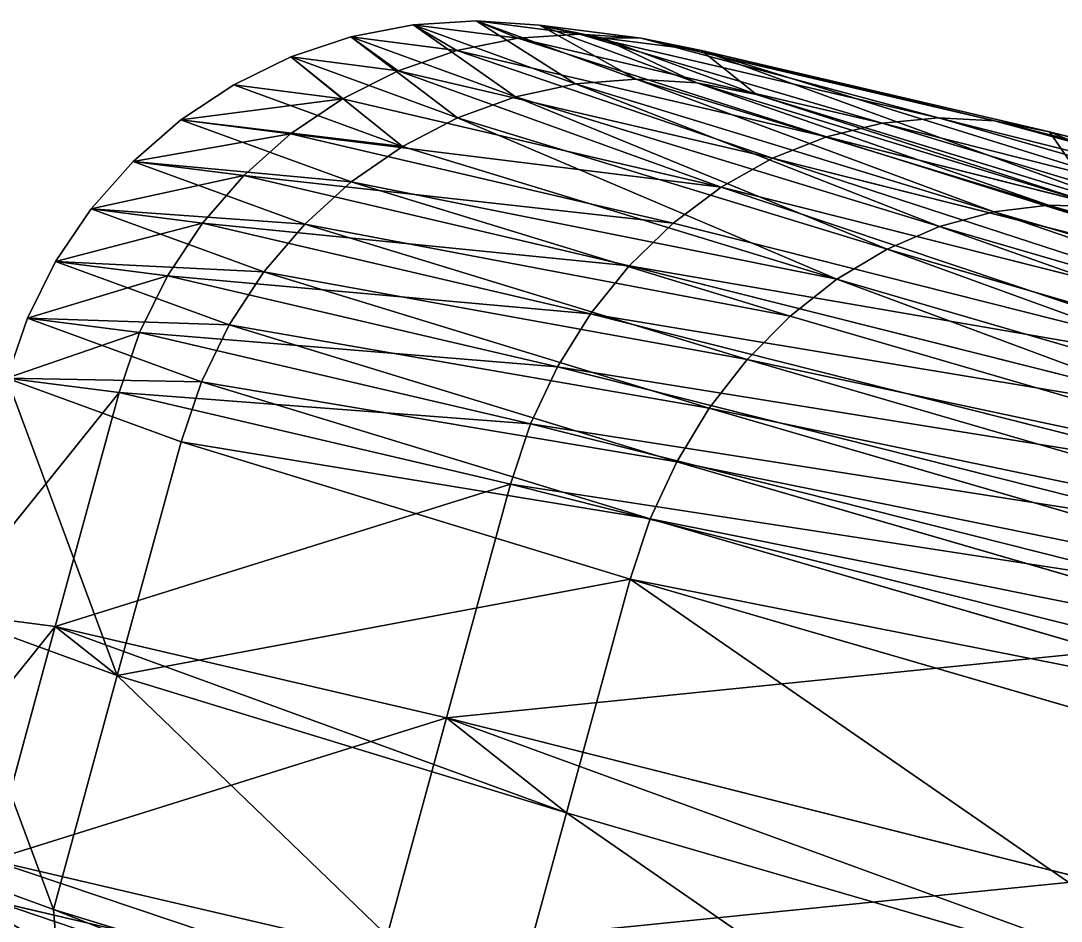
# Model space of a CAD drawing. Header units: millimetres. Extents: x 356.7 to 443, y 110.3 to 191.8.
# Drawn here: x 408.326 to 410.472, y 180.473 to 182.33 of the extents above; entities that cross this region are included whole.
import ezdxf

# ---------------------------------------------------------------- set-up
doc = ezdxf.new("R2010")
doc.units = ezdxf.units.MM

msp = doc.modelspace()

# ---------------------------------------------------------------- linework, layer by layer
at = {"extrusion": (0.263067, 0.964679, 0.013815)}
for p, q in [((409.1348, 182.3221, 73.8566), (409.0065, 182.2971, 73.8595)), ((409.2653, 182.3302, 73.8532), (409.1348, 182.3221, 73.8566)), ((409.3507, 182.2945, 71.6791), (409.1348, 182.3221, 73.8566)), ((409.1348, 182.3221, 73.8566), (409.4698, 182.1999, 76.0156)), ((409.2653, 182.3302, 73.8532), (409.5954, 182.2097, 75.9803)), ((409.478, 182.3029, 71.7079), (409.2653, 182.3302, 73.8532)), ((409.3958, 182.3211, 73.8494), (409.2653, 182.3302, 73.8532)), ((409.3958, 182.3211, 73.8494), (409.7207, 182.2025, 75.9435)), ((409.5239, 182.2951, 73.8453), (409.3958, 182.3211, 73.8494)), ((409.6052, 182.2943, 71.7374), (409.3958, 182.3211, 73.8494)), ((409.0065, 182.2971, 73.8595), (408.8824, 182.2556, 73.862)), ((409.2254, 182.2691, 71.6516), (409.0065, 182.2971, 73.8595)), ((409.0065, 182.2971, 73.8595), (409.3462, 182.1731, 76.0488)), ((409.3507, 182.2945, 71.6791), (409.2254, 182.2691, 71.6516)), ((409.478, 182.3029, 71.7079), (409.3507, 182.2945, 71.6791)), ((410.1028, 182.1187, 69.6316), (409.3507, 182.2945, 71.6791)), ((410.219, 182.1297, 69.6906), (409.478, 182.3029, 71.7079)), ((409.6052, 182.2943, 71.7374), (409.478, 182.3029, 71.7079)), ((409.5239, 182.2951, 73.8453), (409.8436, 182.1784, 75.9058)), ((409.7299, 182.2687, 71.7672), (409.5239, 182.2951, 73.8453)), ((410.3347, 182.1238, 69.7515), (409.6052, 182.2943, 71.7374)), ((409.7299, 182.2687, 71.7672), (409.6052, 182.2943, 71.7374)), ((408.8824, 182.2556, 73.862), (408.7649, 182.1982, 73.864)), ((409.1042, 182.2271, 71.6259), (408.8824, 182.2556, 73.862)), ((408.8824, 182.2556, 73.862), (409.2265, 182.13, 76.0793)), ((409.2254, 182.2691, 71.6516), (409.1042, 182.2271, 71.6259)), ((409.988, 182.0908, 69.5755), (409.2254, 182.2691, 71.6516)), ((410.4477, 182.1009, 69.8132), (409.7299, 182.2687, 71.7672)), ((409.1042, 182.2271, 71.6259), (408.9892, 182.1694, 71.6023)), ((409.8766, 182.0466, 69.5232), (409.1042, 182.2271, 71.6259)), ((409.5954, 182.2097, 75.9803), (409.4698, 182.1999, 76.0156)), ((409.5954, 182.2097, 75.9803), (410.4458, 181.9497, 77.9444)), ((409.7207, 182.2025, 75.9435), (409.5954, 182.2097, 75.9803)), ((408.7649, 182.1982, 73.864), (408.6559, 182.126, 73.8654)), ((408.9892, 182.1694, 71.6023), (408.7649, 182.1982, 73.864)), ((408.7649, 182.1982, 73.864), (409.1129, 182.0712, 76.1066)), ((409.4698, 182.1999, 76.0156), (409.3462, 182.1731, 76.0488)), ((409.4698, 182.1999, 76.0156), (410.3329, 181.9359, 78.0092)), ((409.8436, 182.1784, 75.9058), (409.7207, 182.2025, 75.9435)), ((409.7207, 182.2025, 75.9435), (410.5579, 181.9465, 77.8771)), ((408.9892, 182.1694, 71.6023), (408.8823, 182.0969, 71.5813)), ((409.7704, 181.9869, 69.4756), (408.9892, 182.1694, 71.6023)), ((409.3462, 182.1731, 76.0488), (409.2265, 182.13, 76.0793)), ((409.3462, 182.1731, 76.0488), (410.2214, 181.9055, 78.0703)), ((409.8436, 182.1784, 75.9058), (410.6673, 181.9265, 77.8083)), ((408.6559, 182.126, 73.8654), (408.5572, 182.0401, 73.8663)), ((408.6559, 182.126, 73.8654), (409.0073, 181.9977, 76.1303)), ((408.8823, 182.0969, 71.5813), (408.6559, 182.126, 73.8654)), ((409.2265, 182.13, 76.0793), (409.1129, 182.0712, 76.1066)), ((409.2265, 182.13, 76.0793), (410.1129, 181.859, 78.1266)), ((410.219, 182.1297, 69.6906), (410.1028, 182.1187, 69.6316)), ((411.4378, 181.8224, 67.939), (410.219, 182.1297, 69.6906)), ((410.3347, 182.1238, 69.7515), (410.219, 182.1297, 69.6906)), ((411.5345, 181.8213, 68.027), (410.3347, 182.1238, 69.7515)), ((410.4477, 182.1009, 69.8132), (410.3347, 182.1238, 69.7515)), ((410.1028, 182.1187, 69.6316), (409.988, 182.0908, 69.5755)), ((411.3399, 181.8068, 67.8537), (410.1028, 182.1187, 69.6316)), ((411.6283, 181.8033, 68.1164), (410.4477, 182.1009, 69.8132)), ((408.8823, 182.0969, 71.5813), (408.7855, 182.0108, 71.5633)), ((409.6713, 181.9125, 69.4335), (408.8823, 182.0969, 71.5813)), ((409.988, 182.0908, 69.5755), (409.8766, 182.0466, 69.5232)), ((411.2424, 181.7746, 67.7726), (409.988, 182.0908, 69.5755)), ((409.1129, 182.0712, 76.1066), (409.0073, 181.9977, 76.1303)), ((409.1129, 182.0712, 76.1066), (410.0094, 181.7971, 78.1773)), ((408.5572, 182.0401, 73.8663), (408.4705, 181.9421, 73.8665)), ((408.5572, 182.0401, 73.8663), (408.9115, 181.9108, 76.1498)), ((408.7855, 182.0108, 71.5633), (408.5572, 182.0401, 73.8663)), ((409.8766, 182.0466, 69.5232), (409.7704, 181.9869, 69.4756)), ((411.147, 181.7263, 67.6972), (409.8766, 182.0466, 69.5232)), ((408.7855, 182.0108, 71.5633), (408.7004, 181.9127, 71.5485)), ((409.581, 181.8249, 69.3977), (408.7855, 182.0108, 71.5633)), ((409.0073, 181.9977, 76.1303), (408.9115, 181.9108, 76.1498)), ((409.0073, 181.9977, 76.1303), (409.9127, 181.7208, 78.2215)), ((409.7704, 181.9869, 69.4756), (409.6713, 181.9125, 69.4335)), ((411.0553, 181.6629, 67.6288), (409.7704, 181.9869, 69.4756)), ((410.4458, 181.9497, 77.9444), (410.3329, 181.9359, 78.0092)), ((410.4458, 181.9497, 77.9444), (411.7584, 181.5679, 79.6115)), ((410.5579, 181.9465, 77.8771), (410.4458, 181.9497, 77.9444)), ((408.4705, 181.9421, 73.8665), (408.3974, 181.8337, 73.8662)), ((408.4705, 181.9421, 73.8665), (408.8272, 181.812, 76.165)), ((408.7004, 181.9127, 71.5485), (408.4705, 181.9421, 73.8665)), ((410.3329, 181.9359, 78.0092), (410.2214, 181.9055, 78.0703)), ((410.3329, 181.9359, 78.0092), (411.6653, 181.5484, 79.7013)), ((408.7004, 181.9127, 71.5485), (408.6283, 181.8041, 71.5372)), ((409.501, 181.7255, 69.3688), (408.7004, 181.9127, 71.5485)), ((408.9115, 181.9108, 76.1498), (408.8272, 181.812, 76.165)), ((408.9115, 181.9108, 76.1498), (409.8244, 181.6317, 78.2583)), ((409.6713, 181.9125, 69.4335), (409.581, 181.8249, 69.3977)), ((410.969, 181.5854, 67.5685), (409.6713, 181.9125, 69.4335)), ((410.2214, 181.9055, 78.0703), (410.1129, 181.859, 78.1266)), ((410.2214, 181.9055, 78.0703), (411.5724, 181.5125, 79.7861)), ((410.1129, 181.859, 78.1266), (410.0094, 181.7971, 78.1773)), ((410.1129, 181.859, 78.1266), (411.4812, 181.4609, 79.8644)), ((408.3974, 181.8337, 73.8662), (408.339, 181.7166, 73.8652)), ((408.6283, 181.8041, 71.5372), (408.3974, 181.8337, 73.8662)), ((408.3974, 181.8337, 73.8662), (408.7557, 181.7029, 76.1755)), ((409.581, 181.8249, 69.3977), (409.501, 181.7255, 69.3688)), ((410.8894, 181.4951, 67.5173), (409.581, 181.8249, 69.3977)), ((408.6283, 181.8041, 71.5372), (408.5706, 181.6869, 71.5296)), ((409.4327, 181.6161, 69.3473), (408.6283, 181.8041, 71.5372)), ((408.8272, 181.812, 76.165), (408.7557, 181.7029, 76.1755)), ((408.8272, 181.812, 76.165), (409.746, 181.531, 78.2872)), ((410.0094, 181.7971, 78.1773), (409.9127, 181.7208, 78.2215)), ((410.0094, 181.7971, 78.1773), (411.3934, 181.3945, 79.9349)), ((408.339, 181.7166, 73.8652), (408.2964, 181.593, 73.8637)), ((408.5706, 181.6869, 71.5296), (408.339, 181.7166, 73.8652)), ((408.339, 181.7166, 73.8652), (408.6984, 181.5855, 76.1811)), ((409.501, 181.7255, 69.3688), (409.4327, 181.6161, 69.3473)), ((410.818, 181.3935, 67.4761), (409.501, 181.7255, 69.3688)), ((409.9127, 181.7208, 78.2215), (409.8244, 181.6317, 78.2583)), ((409.9127, 181.7208, 78.2215), (411.3104, 181.3143, 79.9965)), ((408.7557, 181.7029, 76.1755), (408.6984, 181.5855, 76.1811)), ((408.7557, 181.7029, 76.1755), (409.6789, 181.4206, 78.3077)), ((408.5706, 181.6869, 71.5296), (408.5282, 181.5632, 71.5259)), ((409.3773, 181.4984, 69.3335), (408.5706, 181.6869, 71.5296)), ((409.8244, 181.6317, 78.2583), (409.746, 181.531, 78.2872)), ((409.8244, 181.6317, 78.2583), (411.2336, 181.2217, 80.048)), ((409.4327, 181.6161, 69.3473), (409.3773, 181.4984, 69.3335)), ((410.7559, 181.2825, 67.4456), (409.4327, 181.6161, 69.3473)), ((408.2964, 181.593, 73.8637), (408.6561, 181.4617, 76.1818)), ((408.5282, 181.5632, 71.5259), (408.2964, 181.593, 73.8637)), ((408.6984, 181.5855, 76.1811), (408.6561, 181.4617, 76.1818)), ((408.6984, 181.5855, 76.1811), (409.6242, 181.3024, 78.3194)), ((408.3967, 181.0809, 71.519), (408.5282, 181.5632, 71.5259)), ((409.3357, 181.3745, 69.3276), (408.5282, 181.5632, 71.5259)), ((409.746, 181.531, 78.2872), (409.6789, 181.4206, 78.3077)), ((409.746, 181.531, 78.2872), (411.1644, 181.1184, 80.0886)), ((409.3773, 181.4984, 69.3335), (409.3357, 181.3745, 69.3276)), ((410.7042, 181.1638, 67.4264), (409.3773, 181.4984, 69.3335)), ((408.5246, 180.9793, 76.1748), (408.6561, 181.4617, 76.1818)), ((408.6561, 181.4617, 76.1818), (409.5828, 181.1783, 78.3221)), ((409.6789, 181.4206, 78.3077), (409.6242, 181.3024, 78.3194)), ((409.6789, 181.4206, 78.3077), (411.104, 181.0061, 80.1175)), ((409.2042, 180.8922, 69.3207), (409.3357, 181.3745, 69.3276)), ((410.6639, 181.0397, 67.4187), (409.3357, 181.3745, 69.3276)), ((409.6242, 181.3024, 78.3194), (409.5828, 181.1783, 78.3221)), ((409.6242, 181.3024, 78.3194), (411.0533, 180.8867, 80.1344)), ((409.4513, 180.696, 78.3152), (409.5828, 181.1783, 78.3221)), ((409.5828, 181.1783, 78.3221), (411.0133, 180.7622, 80.1388)), ((408.1649, 181.1106, 73.8568), (408.3967, 181.0809, 71.519)), ((408.5246, 180.9793, 76.1748), (408.1649, 181.1106, 73.8568)), ((408.2652, 180.5985, 71.5121), (408.3967, 181.0809, 71.519)), ((408.3967, 181.0809, 71.519), (409.2042, 180.8922, 69.3207)), ((408.3931, 180.497, 76.1679), (408.5246, 180.9793, 76.1748)), ((409.4513, 180.696, 78.3152), (408.5246, 180.9793, 76.1748)), ((409.0727, 180.4098, 69.3138), (409.2042, 180.8922, 69.3207)), ((409.2042, 180.8922, 69.3207), (410.5324, 180.5573, 67.4118)), ((409.3197, 180.2136, 78.3083), (409.4513, 180.696, 78.3152)), ((410.8818, 180.2799, 80.1319), (409.4513, 180.696, 78.3152)), ((408.0334, 180.6283, 73.8499), (408.3931, 180.497, 76.1679)), ((409.0727, 180.4098, 69.3138), (408.2652, 180.5985, 71.5121)), ((409.0773, 180.3255, 69.327), (408.2726, 180.5135, 71.5178)), ((408.4, 180.4123, 76.1581), (408.3931, 180.497, 76.1679)), ((408.3931, 180.497, 76.1679), (409.3197, 180.2136, 78.3083))]:
    msp.add_line(p, q, dxfattribs=at)

# ---------------------------------------------------------------- meshes
at = {"color": 160, "true_color": 0x3232ff}
mesh = msp.add_polyface(dxfattribs=at)
corners = [(409.3462, 182.1731, 76.0488), (409.1348, 182.3221, 73.8566), (409.0065, 182.2971, 73.8595), (409.4698, 182.1999, 76.0156)]
mesh.append_faces([[corners[k] for k in face] for face in [(0, 1, 2), (1, 0, 3)]], dxfattribs={"vtx0": -1, "color": 160})
mesh = msp.add_polyface(dxfattribs=at)
corners = [(409.1348, 182.3221, 73.8566), (409.2254, 182.2691, 71.6516), (409.0065, 182.2971, 73.8595), (409.3507, 182.2945, 71.6791)]
mesh.append_faces([[corners[k] for k in face] for face in [(0, 1, 2), (1, 0, 3)]], dxfattribs={"vtx0": -1, "color": 160})
mesh = msp.add_polyface(dxfattribs=at)
corners = [(409.4698, 182.1999, 76.0156), (409.2653, 182.3302, 73.8532), (409.1348, 182.3221, 73.8566), (409.5954, 182.2097, 75.9803)]
mesh.append_faces([[corners[k] for k in face] for face in [(0, 1, 2), (1, 0, 3)]], dxfattribs={"vtx0": -1, "color": 160})
mesh = msp.add_polyface(dxfattribs=at)
corners = [(409.2653, 182.3302, 73.8532), (409.3507, 182.2945, 71.6791), (409.1348, 182.3221, 73.8566), (409.478, 182.3029, 71.7079)]
mesh.append_faces([[corners[k] for k in face] for face in [(0, 1, 2), (1, 0, 3)]], dxfattribs={"vtx0": -1, "color": 160})
mesh = msp.add_polyface(dxfattribs=at)
corners = [(409.5954, 182.2097, 75.9803), (409.3958, 182.3211, 73.8494), (409.2653, 182.3302, 73.8532), (409.7207, 182.2025, 75.9435)]
mesh.append_faces([[corners[k] for k in face] for face in [(0, 1, 2), (1, 0, 3)]], dxfattribs={"vtx0": -1, "color": 160})
mesh = msp.add_polyface(dxfattribs=at)
corners = [(409.3958, 182.3211, 73.8494), (409.478, 182.3029, 71.7079), (409.2653, 182.3302, 73.8532), (409.6052, 182.2943, 71.7374)]
mesh.append_faces([[corners[k] for k in face] for face in [(0, 1, 2), (1, 0, 3)]], dxfattribs={"vtx0": -1, "color": 160})
mesh = msp.add_polyface(dxfattribs=at)
corners = [(409.7207, 182.2025, 75.9435), (409.5239, 182.2951, 73.8453), (409.3958, 182.3211, 73.8494), (409.8436, 182.1784, 75.9058)]
mesh.append_faces([[corners[k] for k in face] for face in [(0, 1, 2), (1, 0, 3)]], dxfattribs={"vtx0": -1, "color": 160})
mesh = msp.add_polyface(dxfattribs=at)
corners = [(409.5239, 182.2951, 73.8453), (409.6052, 182.2943, 71.7374), (409.3958, 182.3211, 73.8494), (409.7299, 182.2687, 71.7672)]
mesh.append_faces([[corners[k] for k in face] for face in [(0, 1, 2), (1, 0, 3)]], dxfattribs={"vtx0": -1, "color": 160})
mesh = msp.add_polyface(dxfattribs=at)
corners = [(409.0065, 182.2971, 73.8595), (409.1042, 182.2271, 71.6259), (408.8824, 182.2556, 73.862), (409.2254, 182.2691, 71.6516)]
mesh.append_faces([[corners[k] for k in face] for face in [(0, 1, 2), (1, 0, 3)]], dxfattribs={"vtx0": -1, "color": 160})
mesh = msp.add_polyface(dxfattribs=at)
corners = [(409.2265, 182.13, 76.0793), (409.0065, 182.2971, 73.8595), (408.8824, 182.2556, 73.862), (409.3462, 182.1731, 76.0488)]
mesh.append_faces([[corners[k] for k in face] for face in [(0, 1, 2), (1, 0, 3)]], dxfattribs={"vtx0": -1, "color": 160})
mesh = msp.add_polyface(dxfattribs=at)
corners = [(409.3507, 182.2945, 71.6791), (409.988, 182.0908, 69.5755), (409.2254, 182.2691, 71.6516), (410.1028, 182.1187, 69.6316)]
mesh.append_faces([[corners[k] for k in face] for face in [(0, 1, 2), (1, 0, 3)]], dxfattribs={"vtx0": -1, "color": 160})
mesh = msp.add_polyface(dxfattribs=at)
corners = [(409.478, 182.3029, 71.7079), (410.1028, 182.1187, 69.6316), (409.3507, 182.2945, 71.6791), (410.219, 182.1297, 69.6906)]
mesh.append_faces([[corners[k] for k in face] for face in [(0, 1, 2), (1, 0, 3)]], dxfattribs={"vtx0": -1, "color": 160})
mesh = msp.add_polyface(dxfattribs=at)
corners = [(409.6052, 182.2943, 71.7374), (410.219, 182.1297, 69.6906), (409.478, 182.3029, 71.7079), (410.3347, 182.1238, 69.7515)]
mesh.append_faces([[corners[k] for k in face] for face in [(0, 1, 2), (1, 0, 3)]], dxfattribs={"vtx0": -1, "color": 160})
mesh = msp.add_polyface(dxfattribs=at)
corners = [(409.8436, 182.1784, 75.9058), (409.7299, 182.2687, 71.7672), (409.5239, 182.2951, 73.8453), (410.6673, 181.9265, 77.8083), (410.4966, 182.0303, 73.8128), (410.776, 181.9283, 75.6135), (411.9389, 181.5567, 79.4232), (411.4959, 181.7082, 77.2762), (412.6071, 181.385, 78.6874), (413.5716, 181.094, 80.6404), (414.034, 180.9806, 79.7512), (415.4543, 180.57, 81.3769), (415.6793, 180.5227, 80.3949), (417.4586, 180.0205, 81.5826), (417.4309, 180.0425, 80.5746), (419.4479, 179.4829, 81.2435), (419.1694, 179.5727, 80.2783), (420.7764, 179.1452, 79.5259), (421.2867, 178.9938, 80.3826), (422.1423, 178.7893, 78.3689), (422.8497, 178.5865, 79.0587), (423.174, 178.5292, 76.886), (424.0303, 178.2889, 77.3619), (423.8013, 178.3826, 75.1784), (423.9814, 178.3595, 73.3623), (424.748, 178.1211, 75.4079), (410.4477, 182.1009, 69.8132), (410.6767, 182.0072, 71.9967), (411.6283, 181.8033, 68.1164), (411.3039, 181.8606, 70.2891), (412.3357, 181.6005, 68.8062), (413.1912, 181.396, 66.7925), (413.7016, 181.2446, 67.6492), (415.03, 180.9069, 65.9316), (415.3085, 180.8171, 66.8969), (417.0194, 180.3693, 65.5925), (417.0471, 180.3473, 66.6005), (418.7987, 179.8671, 66.7803), (419.0237, 179.8198, 65.7982), (420.444, 179.4092, 67.424), (420.9063, 179.2958, 66.5348), (421.8709, 179.0048, 68.4877), (422.5391, 178.8331, 67.7519), (422.9821, 178.6816, 69.899), (423.8106, 178.4633, 69.3668), (423.702, 178.4615, 71.5616), (424.6344, 178.2114, 71.2693), (424.9541, 178.0947, 73.3298)]
mesh.append_faces([[corners[k] for k in face] for face in [(0, 1, 2), (46, 25, 47)]], dxfattribs={"vtx0": -1, "color": 160})
mesh.append_faces([[corners[k] for k in face] for face in [(4, 3, 5), (5, 6, 7), (7, 6, 8), (8, 9, 10), (10, 11, 12), (12, 13, 14), (14, 15, 16), (16, 15, 17), (17, 18, 19), (19, 20, 21), (21, 22, 23), (23, 22, 24), (26, 27, 28), (28, 30, 31), (31, 32, 33), (33, 34, 35), (35, 37, 38), (38, 39, 40), (40, 41, 42), (42, 43, 44), (44, 24, 46)]], dxfattribs={"vtx0": -1, "vtx1": -1, "color": 160})
mesh.append_faces([[corners[k] for k in face] for face in [(1, 3, 4), (46, 24, 25)]], dxfattribs={"vtx0": -1, "vtx1": -1, "vtx2": -1, "color": 160})
mesh.append_faces([[corners[k] for k in face] for face in [(1, 0, 3), (5, 3, 6), (8, 6, 9), (10, 9, 11), (12, 11, 13), (14, 13, 15), (17, 15, 18), (19, 18, 20), (21, 20, 22), (24, 22, 25), (4, 26, 1), (26, 4, 27), (28, 27, 29), (28, 29, 30), (31, 30, 32), (33, 32, 34), (35, 34, 36), (35, 36, 37), (38, 37, 39), (40, 39, 41), (42, 41, 43), (44, 43, 45), (44, 45, 24)]], dxfattribs={"vtx0": -1, "vtx2": -1, "color": 160})
mesh = msp.add_polyface(dxfattribs=at)
corners = [(409.7299, 182.2687, 71.7672), (410.3347, 182.1238, 69.7515), (409.6052, 182.2943, 71.7374), (410.4477, 182.1009, 69.8132)]
mesh.append_faces([[corners[k] for k in face] for face in [(0, 1, 2), (1, 0, 3)]], dxfattribs={"vtx0": -1, "color": 160})
mesh = msp.add_polyface(dxfattribs=at)
corners = [(408.8824, 182.2556, 73.862), (408.9892, 182.1694, 71.6023), (408.7649, 182.1982, 73.864), (409.1042, 182.2271, 71.6259)]
mesh.append_faces([[corners[k] for k in face] for face in [(0, 1, 2), (1, 0, 3)]], dxfattribs={"vtx0": -1, "color": 160})
mesh = msp.add_polyface(dxfattribs=at)
corners = [(409.1129, 182.0712, 76.1066), (408.8824, 182.2556, 73.862), (408.7649, 182.1982, 73.864), (409.2265, 182.13, 76.0793)]
mesh.append_faces([[corners[k] for k in face] for face in [(0, 1, 2), (1, 0, 3)]], dxfattribs={"vtx0": -1, "color": 160})
mesh = msp.add_polyface(dxfattribs=at)
corners = [(409.2254, 182.2691, 71.6516), (409.8766, 182.0466, 69.5232), (409.1042, 182.2271, 71.6259), (409.988, 182.0908, 69.5755)]
mesh.append_faces([[corners[k] for k in face] for face in [(0, 1, 2), (1, 0, 3)]], dxfattribs={"vtx0": -1, "color": 160})
mesh = msp.add_polyface(dxfattribs=at)
corners = [(409.1042, 182.2271, 71.6259), (409.7704, 181.9869, 69.4756), (408.9892, 182.1694, 71.6023), (409.8766, 182.0466, 69.5232)]
mesh.append_faces([[corners[k] for k in face] for face in [(0, 1, 2), (1, 0, 3)]], dxfattribs={"vtx0": -1, "color": 160})
mesh = msp.add_polyface(dxfattribs=at)
corners = [(410.3329, 181.9359, 78.0092), (409.5954, 182.2097, 75.9803), (409.4698, 182.1999, 76.0156), (410.4458, 181.9497, 77.9444)]
mesh.append_faces([[corners[k] for k in face] for face in [(0, 1, 2), (1, 0, 3)]], dxfattribs={"vtx0": -1, "color": 160})
mesh = msp.add_polyface(dxfattribs=at)
corners = [(410.4458, 181.9497, 77.9444), (409.7207, 182.2025, 75.9435), (409.5954, 182.2097, 75.9803), (410.5579, 181.9465, 77.8771)]
mesh.append_faces([[corners[k] for k in face] for face in [(0, 1, 2), (1, 0, 3)]], dxfattribs={"vtx0": -1, "color": 160})
mesh = msp.add_polyface(dxfattribs=at)
corners = [(408.9892, 182.1694, 71.6023), (408.6559, 182.126, 73.8654), (408.7649, 182.1982, 73.864), (408.8823, 182.0969, 71.5813)]
mesh.append_faces([[corners[k] for k in face] for face in [(0, 1, 2), (1, 0, 3)]], dxfattribs={"vtx0": -1, "color": 160})
mesh = msp.add_polyface(dxfattribs=at)
corners = [(409.1129, 182.0712, 76.1066), (408.6559, 182.126, 73.8654), (409.0073, 181.9977, 76.1303), (408.7649, 182.1982, 73.864)]
mesh.append_faces([[corners[k] for k in face] for face in [(0, 1, 2), (1, 0, 3)]], dxfattribs={"vtx0": -1, "color": 160})
mesh = msp.add_polyface(dxfattribs=at)
corners = [(410.2214, 181.9055, 78.0703), (409.4698, 182.1999, 76.0156), (409.3462, 182.1731, 76.0488), (410.3329, 181.9359, 78.0092)]
mesh.append_faces([[corners[k] for k in face] for face in [(0, 1, 2), (1, 0, 3)]], dxfattribs={"vtx0": -1, "color": 160})
mesh = msp.add_polyface(dxfattribs=at)
corners = [(410.5579, 181.9465, 77.8771), (409.8436, 182.1784, 75.9058), (409.7207, 182.2025, 75.9435), (410.6673, 181.9265, 77.8083)]
mesh.append_faces([[corners[k] for k in face] for face in [(0, 1, 2), (1, 0, 3)]], dxfattribs={"vtx0": -1, "color": 160})
mesh = msp.add_polyface(dxfattribs=at)
corners = [(409.7704, 181.9869, 69.4756), (408.8823, 182.0969, 71.5813), (408.9892, 182.1694, 71.6023), (409.6713, 181.9125, 69.4335)]
mesh.append_faces([[corners[k] for k in face] for face in [(0, 1, 2), (1, 0, 3)]], dxfattribs={"vtx0": -1, "color": 160})
mesh = msp.add_polyface(dxfattribs=at)
corners = [(410.1129, 181.859, 78.1266), (409.3462, 182.1731, 76.0488), (409.2265, 182.13, 76.0793), (410.2214, 181.9055, 78.0703)]
mesh.append_faces([[corners[k] for k in face] for face in [(0, 1, 2), (1, 0, 3)]], dxfattribs={"vtx0": -1, "color": 160})
mesh = msp.add_polyface(dxfattribs=at)
corners = [(408.8823, 182.0969, 71.5813), (408.5572, 182.0401, 73.8663), (408.6559, 182.126, 73.8654), (408.7855, 182.0108, 71.5633)]
mesh.append_faces([[corners[k] for k in face] for face in [(0, 1, 2), (1, 0, 3)]], dxfattribs={"vtx0": -1, "color": 160})
mesh = msp.add_polyface(dxfattribs=at)
corners = [(409.0073, 181.9977, 76.1303), (408.5572, 182.0401, 73.8663), (408.9115, 181.9108, 76.1498), (408.6559, 182.126, 73.8654)]
mesh.append_faces([[corners[k] for k in face] for face in [(0, 1, 2), (1, 0, 3)]], dxfattribs={"vtx0": -1, "color": 160})
mesh = msp.add_polyface(dxfattribs=at)
corners = [(410.0094, 181.7971, 78.1773), (409.2265, 182.13, 76.0793), (409.1129, 182.0712, 76.1066), (410.1129, 181.859, 78.1266)]
mesh.append_faces([[corners[k] for k in face] for face in [(0, 1, 2), (1, 0, 3)]], dxfattribs={"vtx0": -1, "color": 160})
mesh = msp.add_polyface(dxfattribs=at)
corners = [(410.219, 182.1297, 69.6906), (411.3399, 181.8068, 67.8537), (410.1028, 182.1187, 69.6316), (411.4378, 181.8224, 67.939)]
mesh.append_faces([[corners[k] for k in face] for face in [(0, 1, 2), (1, 0, 3)]], dxfattribs={"vtx0": -1, "color": 160})
mesh = msp.add_polyface(dxfattribs=at)
corners = [(410.3347, 182.1238, 69.7515), (411.4378, 181.8224, 67.939), (410.219, 182.1297, 69.6906), (411.5345, 181.8213, 68.027)]
mesh.append_faces([[corners[k] for k in face] for face in [(0, 1, 2), (1, 0, 3)]], dxfattribs={"vtx0": -1, "color": 160})
mesh = msp.add_polyface(dxfattribs=at)
corners = [(410.4477, 182.1009, 69.8132), (411.5345, 181.8213, 68.027), (410.3347, 182.1238, 69.7515), (411.6283, 181.8033, 68.1164)]
mesh.append_faces([[corners[k] for k in face] for face in [(0, 1, 2), (1, 0, 3)]], dxfattribs={"vtx0": -1, "color": 160})
mesh = msp.add_polyface(dxfattribs=at)
corners = [(410.1028, 182.1187, 69.6316), (411.2424, 181.7746, 67.7726), (409.988, 182.0908, 69.5755), (411.3399, 181.8068, 67.8537)]
mesh.append_faces([[corners[k] for k in face] for face in [(0, 1, 2), (1, 0, 3)]], dxfattribs={"vtx0": -1, "color": 160})
mesh = msp.add_polyface(dxfattribs=at)
corners = [(409.6713, 181.9125, 69.4335), (408.7855, 182.0108, 71.5633), (408.8823, 182.0969, 71.5813), (409.581, 181.8249, 69.3977)]
mesh.append_faces([[corners[k] for k in face] for face in [(0, 1, 2), (1, 0, 3)]], dxfattribs={"vtx0": -1, "color": 160})
mesh = msp.add_polyface(dxfattribs=at)
corners = [(409.988, 182.0908, 69.5755), (411.147, 181.7263, 67.6972), (409.8766, 182.0466, 69.5232), (411.2424, 181.7746, 67.7726)]
mesh.append_faces([[corners[k] for k in face] for face in [(0, 1, 2), (1, 0, 3)]], dxfattribs={"vtx0": -1, "color": 160})
mesh = msp.add_polyface(dxfattribs=at)
corners = [(410.0094, 181.7971, 78.1773), (409.0073, 181.9977, 76.1303), (409.9127, 181.7208, 78.2215), (409.1129, 182.0712, 76.1066)]
mesh.append_faces([[corners[k] for k in face] for face in [(0, 1, 2), (1, 0, 3)]], dxfattribs={"vtx0": -1, "color": 160})
mesh = msp.add_polyface(dxfattribs=at)
corners = [(408.9115, 181.9108, 76.1498), (408.4705, 181.9421, 73.8665), (408.8272, 181.812, 76.165), (408.5572, 182.0401, 73.8663)]
mesh.append_faces([[corners[k] for k in face] for face in [(0, 1, 2), (1, 0, 3)]], dxfattribs={"vtx0": -1, "color": 160})
mesh = msp.add_polyface(dxfattribs=at)
corners = [(408.7855, 182.0108, 71.5633), (408.4705, 181.9421, 73.8665), (408.5572, 182.0401, 73.8663), (408.7004, 181.9127, 71.5485)]
mesh.append_faces([[corners[k] for k in face] for face in [(0, 1, 2), (1, 0, 3)]], dxfattribs={"vtx0": -1, "color": 160})
mesh = msp.add_polyface(dxfattribs=at)
corners = [(409.8766, 182.0466, 69.5232), (411.0553, 181.6629, 67.6288), (409.7704, 181.9869, 69.4756), (411.147, 181.7263, 67.6972)]
mesh.append_faces([[corners[k] for k in face] for face in [(0, 1, 2), (1, 0, 3)]], dxfattribs={"vtx0": -1, "color": 160})
mesh = msp.add_polyface(dxfattribs=at)
corners = [(409.581, 181.8249, 69.3977), (408.7004, 181.9127, 71.5485), (408.7855, 182.0108, 71.5633), (409.501, 181.7255, 69.3688)]
mesh.append_faces([[corners[k] for k in face] for face in [(0, 1, 2), (1, 0, 3)]], dxfattribs={"vtx0": -1, "color": 160})
mesh = msp.add_polyface(dxfattribs=at)
corners = [(409.9127, 181.7208, 78.2215), (408.9115, 181.9108, 76.1498), (409.8244, 181.6317, 78.2583), (409.0073, 181.9977, 76.1303)]
mesh.append_faces([[corners[k] for k in face] for face in [(0, 1, 2), (1, 0, 3)]], dxfattribs={"vtx0": -1, "color": 160})
mesh = msp.add_polyface(dxfattribs=at)
corners = [(409.7704, 181.9869, 69.4756), (410.969, 181.5854, 67.5685), (409.6713, 181.9125, 69.4335), (411.0553, 181.6629, 67.6288)]
mesh.append_faces([[corners[k] for k in face] for face in [(0, 1, 2), (1, 0, 3)]], dxfattribs={"vtx0": -1, "color": 160})
mesh = msp.add_polyface(dxfattribs=at)
corners = [(411.6653, 181.5484, 79.7013), (410.4458, 181.9497, 77.9444), (410.3329, 181.9359, 78.0092), (411.7584, 181.5679, 79.6115)]
mesh.append_faces([[corners[k] for k in face] for face in [(0, 1, 2), (1, 0, 3)]], dxfattribs={"vtx0": -1, "color": 160})
mesh = msp.add_polyface(dxfattribs=at)
corners = [(411.7584, 181.5679, 79.6115), (410.5579, 181.9465, 77.8771), (410.4458, 181.9497, 77.9444), (411.8502, 181.5706, 79.5183)]
mesh.append_faces([[corners[k] for k in face] for face in [(0, 1, 2), (1, 0, 3)]], dxfattribs={"vtx0": -1, "color": 160})
mesh = msp.add_polyface(dxfattribs=at)
corners = [(408.8272, 181.812, 76.165), (408.3974, 181.8337, 73.8662), (408.7557, 181.7029, 76.1755), (408.4705, 181.9421, 73.8665)]
mesh.append_faces([[corners[k] for k in face] for face in [(0, 1, 2), (1, 0, 3)]], dxfattribs={"vtx0": -1, "color": 160})
mesh = msp.add_polyface(dxfattribs=at)
corners = [(408.7004, 181.9127, 71.5485), (408.3974, 181.8337, 73.8662), (408.4705, 181.9421, 73.8665), (408.6283, 181.8041, 71.5372)]
mesh.append_faces([[corners[k] for k in face] for face in [(0, 1, 2), (1, 0, 3)]], dxfattribs={"vtx0": -1, "color": 160})
mesh = msp.add_polyface(dxfattribs=at)
corners = [(411.5724, 181.5125, 79.7861), (410.3329, 181.9359, 78.0092), (410.2214, 181.9055, 78.0703), (411.6653, 181.5484, 79.7013)]
mesh.append_faces([[corners[k] for k in face] for face in [(0, 1, 2), (1, 0, 3)]], dxfattribs={"vtx0": -1, "color": 160})
mesh = msp.add_polyface(dxfattribs=at)
corners = [(409.501, 181.7255, 69.3688), (408.6283, 181.8041, 71.5372), (408.7004, 181.9127, 71.5485), (409.4327, 181.6161, 69.3473)]
mesh.append_faces([[corners[k] for k in face] for face in [(0, 1, 2), (1, 0, 3)]], dxfattribs={"vtx0": -1, "color": 160})
mesh = msp.add_polyface(dxfattribs=at)
corners = [(409.8244, 181.6317, 78.2583), (408.8272, 181.812, 76.165), (409.746, 181.531, 78.2872), (408.9115, 181.9108, 76.1498)]
mesh.append_faces([[corners[k] for k in face] for face in [(0, 1, 2), (1, 0, 3)]], dxfattribs={"vtx0": -1, "color": 160})
mesh = msp.add_polyface(dxfattribs=at)
corners = [(410.969, 181.5854, 67.5685), (409.581, 181.8249, 69.3977), (409.6713, 181.9125, 69.4335), (410.8894, 181.4951, 67.5173)]
mesh.append_faces([[corners[k] for k in face] for face in [(0, 1, 2), (1, 0, 3)]], dxfattribs={"vtx0": -1, "color": 160})
mesh = msp.add_polyface(dxfattribs=at)
corners = [(411.4812, 181.4609, 79.8644), (410.2214, 181.9055, 78.0703), (410.1129, 181.859, 78.1266), (411.5724, 181.5125, 79.7861)]
mesh.append_faces([[corners[k] for k in face] for face in [(0, 1, 2), (1, 0, 3)]], dxfattribs={"vtx0": -1, "color": 160})
mesh = msp.add_polyface(dxfattribs=at)
corners = [(411.3934, 181.3945, 79.9349), (410.1129, 181.859, 78.1266), (410.0094, 181.7971, 78.1773), (411.4812, 181.4609, 79.8644)]
mesh.append_faces([[corners[k] for k in face] for face in [(0, 1, 2), (1, 0, 3)]], dxfattribs={"vtx0": -1, "color": 160})
mesh = msp.add_polyface(dxfattribs=at)
corners = [(408.6283, 181.8041, 71.5372), (408.339, 181.7166, 73.8652), (408.3974, 181.8337, 73.8662), (408.5706, 181.6869, 71.5296)]
mesh.append_faces([[corners[k] for k in face] for face in [(0, 1, 2), (1, 0, 3)]], dxfattribs={"vtx0": -1, "color": 160})
mesh = msp.add_polyface(dxfattribs=at)
corners = [(408.7557, 181.7029, 76.1755), (408.339, 181.7166, 73.8652), (408.6984, 181.5855, 76.1811), (408.3974, 181.8337, 73.8662)]
mesh.append_faces([[corners[k] for k in face] for face in [(0, 1, 2), (1, 0, 3)]], dxfattribs={"vtx0": -1, "color": 160})
mesh = msp.add_polyface(dxfattribs=at)
corners = [(410.8894, 181.4951, 67.5173), (409.501, 181.7255, 69.3688), (409.581, 181.8249, 69.3977), (410.818, 181.3935, 67.4761)]
mesh.append_faces([[corners[k] for k in face] for face in [(0, 1, 2), (1, 0, 3)]], dxfattribs={"vtx0": -1, "color": 160})
mesh = msp.add_polyface(dxfattribs=at)
corners = [(409.4327, 181.6161, 69.3473), (408.5706, 181.6869, 71.5296), (408.6283, 181.8041, 71.5372), (409.3773, 181.4984, 69.3335)]
mesh.append_faces([[corners[k] for k in face] for face in [(0, 1, 2), (1, 0, 3)]], dxfattribs={"vtx0": -1, "color": 160})
mesh = msp.add_polyface(dxfattribs=at)
corners = [(409.746, 181.531, 78.2872), (408.7557, 181.7029, 76.1755), (409.6789, 181.4206, 78.3077), (408.8272, 181.812, 76.165)]
mesh.append_faces([[corners[k] for k in face] for face in [(0, 1, 2), (1, 0, 3)]], dxfattribs={"vtx0": -1, "color": 160})
mesh = msp.add_polyface(dxfattribs=at)
corners = [(411.3104, 181.3143, 79.9965), (410.0094, 181.7971, 78.1773), (409.9127, 181.7208, 78.2215), (411.3934, 181.3945, 79.9349)]
mesh.append_faces([[corners[k] for k in face] for face in [(0, 1, 2), (1, 0, 3)]], dxfattribs={"vtx0": -1, "color": 160})
mesh = msp.add_polyface(dxfattribs=at)
corners = [(408.5706, 181.6869, 71.5296), (408.2964, 181.593, 73.8637), (408.339, 181.7166, 73.8652), (408.5282, 181.5632, 71.5259)]
mesh.append_faces([[corners[k] for k in face] for face in [(0, 1, 2), (1, 0, 3)]], dxfattribs={"vtx0": -1, "color": 160})
mesh = msp.add_polyface(dxfattribs=at)
corners = [(408.6984, 181.5855, 76.1811), (408.2964, 181.593, 73.8637), (408.6561, 181.4617, 76.1818), (408.339, 181.7166, 73.8652)]
mesh.append_faces([[corners[k] for k in face] for face in [(0, 1, 2), (1, 0, 3)]], dxfattribs={"vtx0": -1, "color": 160})
mesh = msp.add_polyface(dxfattribs=at)
corners = [(410.818, 181.3935, 67.4761), (409.4327, 181.6161, 69.3473), (409.501, 181.7255, 69.3688), (410.7559, 181.2825, 67.4456)]
mesh.append_faces([[corners[k] for k in face] for face in [(0, 1, 2), (1, 0, 3)]], dxfattribs={"vtx0": -1, "color": 160})
mesh = msp.add_polyface(dxfattribs=at)
corners = [(411.3104, 181.3143, 79.9965), (409.8244, 181.6317, 78.2583), (411.2336, 181.2217, 80.048), (409.9127, 181.7208, 78.2215)]
mesh.append_faces([[corners[k] for k in face] for face in [(0, 1, 2), (1, 0, 3)]], dxfattribs={"vtx0": -1, "color": 160})
mesh = msp.add_polyface(dxfattribs=at)
corners = [(409.6789, 181.4206, 78.3077), (408.6984, 181.5855, 76.1811), (409.6242, 181.3024, 78.3194), (408.7557, 181.7029, 76.1755)]
mesh.append_faces([[corners[k] for k in face] for face in [(0, 1, 2), (1, 0, 3)]], dxfattribs={"vtx0": -1, "color": 160})
mesh = msp.add_polyface(dxfattribs=at)
corners = [(409.3773, 181.4984, 69.3335), (408.5282, 181.5632, 71.5259), (408.5706, 181.6869, 71.5296), (409.3357, 181.3745, 69.3276)]
mesh.append_faces([[corners[k] for k in face] for face in [(0, 1, 2), (1, 0, 3)]], dxfattribs={"vtx0": -1, "color": 160})
mesh = msp.add_polyface(dxfattribs=at)
corners = [(411.2336, 181.2217, 80.048), (409.746, 181.531, 78.2872), (411.1644, 181.1184, 80.0886), (409.8244, 181.6317, 78.2583)]
mesh.append_faces([[corners[k] for k in face] for face in [(0, 1, 2), (1, 0, 3)]], dxfattribs={"vtx0": -1, "color": 160})
mesh = msp.add_polyface(dxfattribs=at)
corners = [(410.7559, 181.2825, 67.4456), (409.3773, 181.4984, 69.3335), (409.4327, 181.6161, 69.3473), (410.7042, 181.1638, 67.4264)]
mesh.append_faces([[corners[k] for k in face] for face in [(0, 1, 2), (1, 0, 3)]], dxfattribs={"vtx0": -1, "color": 160})
mesh = msp.add_polyface(dxfattribs=at)
corners = [(408.5282, 181.5632, 71.5259), (408.1649, 181.1106, 73.8568), (408.2964, 181.593, 73.8637), (408.3967, 181.0809, 71.519)]
mesh.append_faces([[corners[k] for k in face] for face in [(0, 1, 2), (1, 0, 3)]], dxfattribs={"vtx0": -1, "color": 160})
mesh = msp.add_polyface(dxfattribs=at)
corners = [(408.2964, 181.593, 73.8637), (408.5246, 180.9793, 76.1748), (408.6561, 181.4617, 76.1818), (408.1649, 181.1106, 73.8568)]
mesh.append_faces([[corners[k] for k in face] for face in [(0, 1, 2), (1, 0, 3)]], dxfattribs={"vtx0": -1, "color": 160})
mesh = msp.add_polyface(dxfattribs=at)
corners = [(409.6242, 181.3024, 78.3194), (408.6561, 181.4617, 76.1818), (409.5828, 181.1783, 78.3221), (408.6984, 181.5855, 76.1811)]
mesh.append_faces([[corners[k] for k in face] for face in [(0, 1, 2), (1, 0, 3)]], dxfattribs={"vtx0": -1, "color": 160})
mesh = msp.add_polyface(dxfattribs=at)
corners = [(409.3357, 181.3745, 69.3276), (408.3967, 181.0809, 71.519), (408.5282, 181.5632, 71.5259), (409.2042, 180.8922, 69.3207)]
mesh.append_faces([[corners[k] for k in face] for face in [(0, 1, 2), (1, 0, 3)]], dxfattribs={"vtx0": -1, "color": 160})
mesh = msp.add_polyface(dxfattribs=at)
corners = [(411.1644, 181.1184, 80.0886), (409.6789, 181.4206, 78.3077), (411.104, 181.0061, 80.1175), (409.746, 181.531, 78.2872)]
mesh.append_faces([[corners[k] for k in face] for face in [(0, 1, 2), (1, 0, 3)]], dxfattribs={"vtx0": -1, "color": 160})
mesh = msp.add_polyface(dxfattribs=at)
corners = [(410.7042, 181.1638, 67.4264), (409.3357, 181.3745, 69.3276), (409.3773, 181.4984, 69.3335), (410.6639, 181.0397, 67.4187)]
mesh.append_faces([[corners[k] for k in face] for face in [(0, 1, 2), (1, 0, 3)]], dxfattribs={"vtx0": -1, "color": 160})
mesh = msp.add_polyface(dxfattribs=at)
corners = [(409.5828, 181.1783, 78.3221), (408.5246, 180.9793, 76.1748), (409.4513, 180.696, 78.3152), (408.6561, 181.4617, 76.1818)]
mesh.append_faces([[corners[k] for k in face] for face in [(0, 1, 2), (1, 0, 3)]], dxfattribs={"vtx0": -1, "color": 160})
mesh = msp.add_polyface(dxfattribs=at)
corners = [(411.104, 181.0061, 80.1175), (409.6242, 181.3024, 78.3194), (411.0533, 180.8867, 80.1344), (409.6789, 181.4206, 78.3077)]
mesh.append_faces([[corners[k] for k in face] for face in [(0, 1, 2), (1, 0, 3)]], dxfattribs={"vtx0": -1, "color": 160})
mesh = msp.add_polyface(dxfattribs=at)
corners = [(410.6639, 181.0397, 67.4187), (409.2042, 180.8922, 69.3207), (409.3357, 181.3745, 69.3276), (410.5324, 180.5573, 67.4118)]
mesh.append_faces([[corners[k] for k in face] for face in [(0, 1, 2), (1, 0, 3)]], dxfattribs={"vtx0": -1, "color": 160})
mesh = msp.add_polyface(dxfattribs=at)
corners = [(411.0533, 180.8867, 80.1344), (409.5828, 181.1783, 78.3221), (411.0133, 180.7622, 80.1388), (409.6242, 181.3024, 78.3194)]
mesh.append_faces([[corners[k] for k in face] for face in [(0, 1, 2), (1, 0, 3)]], dxfattribs={"vtx0": -1, "color": 160})
mesh = msp.add_polyface(dxfattribs=at)
corners = [(409.5828, 181.1783, 78.3221), (410.8818, 180.2799, 80.1319), (411.0133, 180.7622, 80.1388), (409.4513, 180.696, 78.3152)]
mesh.append_faces([[corners[k] for k in face] for face in [(0, 1, 2), (1, 0, 3)]], dxfattribs={"vtx0": -1, "color": 160})
mesh = msp.add_polyface(dxfattribs=at)
corners = [(408.1649, 181.1106, 73.8568), (408.3931, 180.497, 76.1679), (408.5246, 180.9793, 76.1748), (408.0334, 180.6283, 73.8499)]
mesh.append_faces([[corners[k] for k in face] for face in [(0, 1, 2), (1, 0, 3)]], dxfattribs={"vtx0": -1, "color": 160})
mesh = msp.add_polyface(dxfattribs=at)
corners = [(408.3967, 181.0809, 71.519), (408.0334, 180.6283, 73.8499), (408.1649, 181.1106, 73.8568), (408.2652, 180.5985, 71.5121)]
mesh.append_faces([[corners[k] for k in face] for face in [(0, 1, 2), (1, 0, 3)]], dxfattribs={"vtx0": -1, "color": 160})
at = {"color": 9, "true_color": 0xc6c6c6}
mesh = msp.add_polyface(dxfattribs=at)
corners = [(408.5246, 180.9793, 76.1748), (408.3967, 181.0809, 71.519), (408.1649, 181.1106, 73.8568), (409.4513, 180.696, 78.3152), (409.2042, 180.8922, 69.3207), (410.8818, 180.2799, 80.1319), (410.5324, 180.5573, 67.4118), (412.7186, 179.7594, 81.5013), (412.2907, 180.0992, 65.9224), (412.704, 179.875, 73.7052), (412.8756, 179.8124, 74.8109), (414.8366, 179.1699, 82.3299), (413.3176, 179.6772, 75.832), (414, 179.4787, 76.6986), (414.8763, 179.2304, 77.3518), (417.0915, 178.5517, 82.5613), (415.8866, 178.9492, 77.7471), (416.9622, 178.6543, 77.8575), (419.3294, 177.9469, 82.1798), (418.0298, 178.3658, 77.6755), (419.0167, 178.1033, 77.2135), (419.8554, 177.8847, 76.503), (421.3981, 177.3966, 81.2113), (420.489, 177.725, 75.5924), (420.8742, 177.635, 74.5437), (420.9848, 177.6208, 73.4285), (412.8146, 179.8608, 72.5899), (414.3593, 179.5489, 64.9539), (413.1998, 179.7708, 71.5413), (413.8333, 179.611, 70.6307), (414.6721, 179.3925, 69.9202), (416.5973, 178.9441, 64.5724), (415.6589, 179.13, 69.4582), (416.7265, 178.8415, 69.2762), (417.8022, 178.5466, 69.3866), (418.8522, 178.3259, 64.8038), (418.8125, 178.2654, 69.7819), (419.6888, 178.0171, 70.4351), (420.9702, 177.7364, 65.6324), (420.3711, 177.8186, 71.3017), (420.8132, 177.6834, 72.3227), (423.1564, 176.9385, 79.7219), (422.807, 177.2159, 67.0018), (424.2375, 176.7998, 68.8185), (424.4846, 176.6036, 77.813), (425.2921, 176.4149, 75.6147), (425.1642, 176.5164, 70.9588), (425.5239, 176.3851, 73.2769)]
mesh.append_faces([[corners[k] for k in face] for face in [(0, 1, 2), (46, 45, 47)]], dxfattribs={"vtx0": -1, "color": 9})
mesh.append_faces([[corners[k] for k in face] for face in [(1, 3, 4), (4, 5, 6), (6, 7, 8), (9, 7, 10), (10, 11, 12), (12, 11, 13), (13, 11, 14), (14, 15, 16), (16, 15, 17), (17, 18, 19), (19, 18, 20), (20, 18, 21), (21, 22, 23), (23, 22, 24), (24, 22, 25), (8, 26, 27), (26, 8, 9), (27, 30, 31), (31, 34, 35), (35, 37, 38), (38, 41, 42), (42, 41, 43), (43, 45, 46)]], dxfattribs={"vtx0": -1, "vtx1": -1, "color": 9})
mesh.append_faces([[corners[k] for k in face] for face in [(8, 7, 9), (38, 25, 22)]], dxfattribs={"vtx0": -1, "vtx1": -1, "vtx2": -1, "color": 9})
mesh.append_faces([[corners[k] for k in face] for face in [(1, 0, 3), (4, 3, 5), (6, 5, 7), (10, 7, 11), (14, 11, 15), (17, 15, 18), (21, 18, 22), (27, 26, 28), (27, 28, 29), (27, 29, 30), (31, 30, 32), (31, 32, 33), (31, 33, 34), (35, 34, 36), (35, 36, 37), (38, 37, 39), (38, 39, 40), (38, 40, 25), (38, 22, 41), (43, 41, 44), (43, 44, 45)]], dxfattribs={"vtx0": -1, "vtx2": -1, "color": 9})
at = {"color": 160, "true_color": 0x3232ff}
mesh = msp.add_polyface(dxfattribs=at)
corners = [(409.2042, 180.8922, 69.3207), (408.2652, 180.5985, 71.5121), (408.3967, 181.0809, 71.519), (409.0727, 180.4098, 69.3138)]
mesh.append_faces([[corners[k] for k in face] for face in [(0, 1, 2), (1, 0, 3)]], dxfattribs={"vtx0": -1, "color": 160})
mesh = msp.add_polyface(dxfattribs=at)
corners = [(408.5246, 180.9793, 76.1748), (409.3197, 180.2136, 78.3083), (409.4513, 180.696, 78.3152), (408.3931, 180.497, 76.1679)]
mesh.append_faces([[corners[k] for k in face] for face in [(0, 1, 2), (1, 0, 3)]], dxfattribs={"vtx0": -1, "color": 160})
mesh = msp.add_polyface(dxfattribs=at)
corners = [(410.5324, 180.5573, 67.4118), (409.0727, 180.4098, 69.3138), (409.2042, 180.8922, 69.3207), (410.4008, 180.075, 67.4049)]
mesh.append_faces([[corners[k] for k in face] for face in [(0, 1, 2), (1, 0, 3)]], dxfattribs={"vtx0": -1, "color": 160})
mesh = msp.add_polyface(dxfattribs=at)
corners = [(409.4513, 180.696, 78.3152), (410.7502, 179.7975, 80.125), (410.8818, 180.2799, 80.1319), (409.3197, 180.2136, 78.3083)]
mesh.append_faces([[corners[k] for k in face] for face in [(0, 1, 2), (1, 0, 3)]], dxfattribs={"vtx0": -1, "color": 160})
mesh = msp.add_polyface(dxfattribs=at)
corners = [(408.0334, 180.6283, 73.8499), (408.4, 180.4123, 76.1581), (408.3931, 180.497, 76.1679), (408.0415, 180.5432, 73.8478)]
mesh.append_faces([[corners[k] for k in face] for face in [(0, 1, 2), (1, 0, 3)]], dxfattribs={"vtx0": -1, "color": 160})
mesh = msp.add_polyface(dxfattribs=at)
corners = [(408.2652, 180.5985, 71.5121), (409.0773, 180.3255, 69.327), (408.2726, 180.5135, 71.5178), (409.0727, 180.4098, 69.3138)]
mesh.append_faces([[corners[k] for k in face] for face in [(0, 1, 2), (1, 0, 3)]], dxfattribs={"vtx0": -1, "color": 160})
mesh = msp.add_polyface(dxfattribs=at)
corners = [(410.5324, 180.5573, 67.4118), (412.1591, 179.6168, 65.9155), (410.4008, 180.075, 67.4049), (412.2907, 180.0992, 65.9224)]
mesh.append_faces([[corners[k] for k in face] for face in [(0, 1, 2), (1, 0, 3)]], dxfattribs={"vtx0": -1, "color": 160})
mesh = msp.add_polyface(dxfattribs=at)
corners = [(408.0415, 180.5432, 73.8478), (408.4016, 180.3272, 76.1497), (408.4, 180.4123, 76.1581), (408.0441, 180.4577, 73.8459)]
mesh.append_faces([[corners[k] for k in face] for face in [(0, 1, 2), (1, 0, 3)]], dxfattribs={"vtx0": -1, "color": 160})
mesh = msp.add_polyface(dxfattribs=at)
corners = [(408.2726, 180.5135, 71.5178), (409.077, 180.2406, 69.3376), (408.2745, 180.4282, 71.5224), (409.0773, 180.3255, 69.327)]
mesh.append_faces([[corners[k] for k in face] for face in [(0, 1, 2), (1, 0, 3)]], dxfattribs={"vtx0": -1, "color": 160})
mesh = msp.add_polyface(dxfattribs=at)
corners = [(408.3931, 180.497, 76.1679), (409.3236, 180.1299, 78.2912), (409.3197, 180.2136, 78.3083), (408.4, 180.4123, 76.1581)]
mesh.append_faces([[corners[k] for k in face] for face in [(0, 1, 2), (1, 0, 3)]], dxfattribs={"vtx0": -1, "color": 160})

doc.saveas('drawing.dxf')
